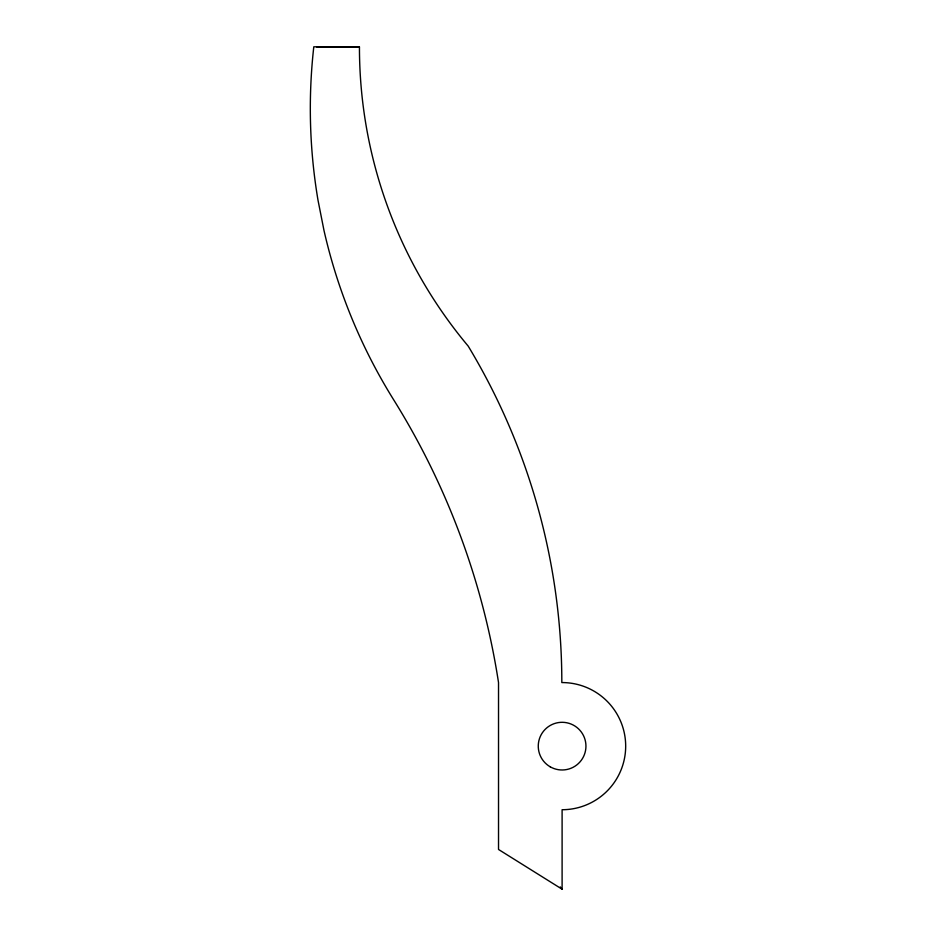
<?xml version="1.0" encoding="UTF-8"?>
<svg xmlns="http://www.w3.org/2000/svg" width="936" height="936" viewBox="0 0 936 936"><rect width="100%" height="100%" fill="white"/><g stroke="black" fill="none" stroke-linecap="round" stroke-linejoin="round"><path stroke-width="1.4" d="M316.953 47.151L359.447 46.987A465.286 465.286 0 0 0 468.199 346.109A651.362 651.362 0 0 1 561.822 682.566A63.578 63.578 0 0 1 625.681 746.004A63.578 63.578 0 0 1 562.103 809.722L562.103 889.2L498.525 849.467L498.525 682.566A750.824 750.824 0 0 0 394.161 400.585A550.532 550.532 0 0 1 323.996 230.502L318.018 200.281A550.532 550.532 0 0 1 313.794 46.8L359.447 46.987M560.29 886.93L562.103 889.2M550.181 766.795A23.845 23.845 0 0 0 585.948 746.144A23.845 23.845 0 0 0 550.181 725.494A23.845 23.845 0 0 0 550.181 766.795"/></g></svg>
